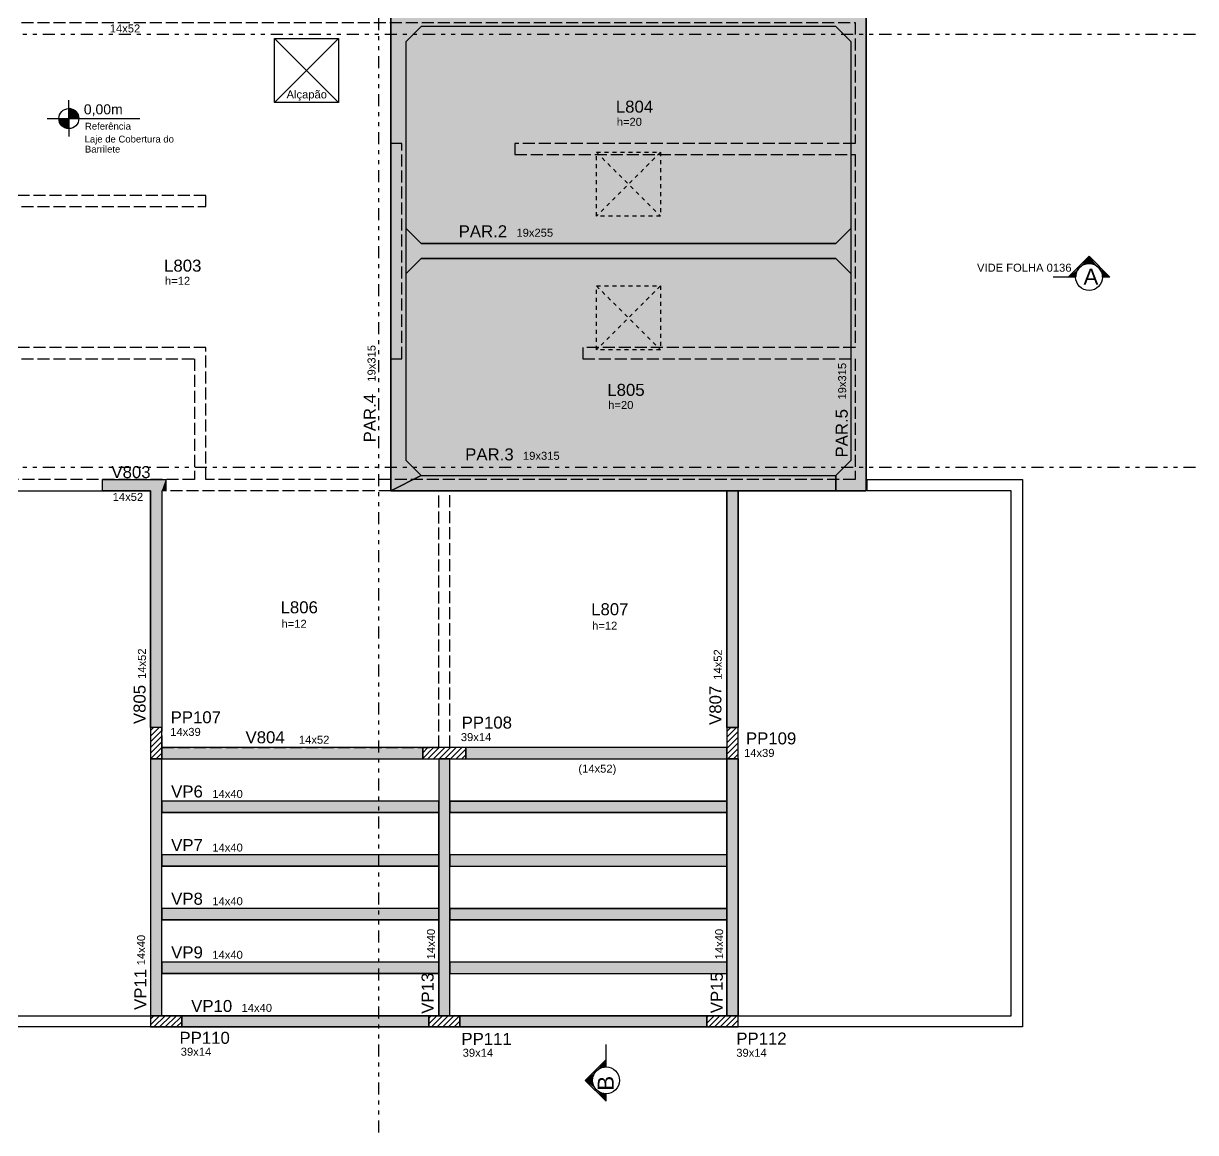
# Model space of a CAD drawing. Extents: x 0 to 119, y 0 to 84.
# Drawn here: x 22.15 to 51.44, y 33.1 to 60.82 of the extents above; entities that cross this region are included whole.
import ezdxf

# ---------------------------------------------------------------- set-up
doc = ezdxf.new("R2010")
doc.units = 0
doc.header["$MEASUREMENT"] = 0
for name, pattern in [('ESTILO_TQS_0001', [0.2, 0.1, -0.1]), ('ESTILO_TQS_0004', [1.09, 0.3, -0.15, 0.02, -0.15, 0.02, -0.15, 0.3]), ('ESTILO_TQS_0005', [0.4, 0.3, -0.1])]:
    doc.linetypes.add(name, pattern=pattern)
for name, color, linetype in [('1', 1, 'CONTINUOUS'), ('17', 103, 'CONTINUOUS'), ('2', 2, 'CONTINUOUS'), ('20', 241, 'CONTINUOUS'), ('21', 254, 'CONTINUOUS'), ('3', 3, 'CONTINUOUS'), ('4', 4, 'CONTINUOUS'), ('5', 5, 'CONTINUOUS'), ('50', 171, 'CONTINUOUS'), ('8', 8, 'CONTINUOUS')]:
    doc.layers.add(name, color=color, linetype=linetype)
doc.styles.add('TQS_ARIAL', font='arial.ttf')

msp = doc.modelspace()

# ---------------------------------------------------------------- linework, layer by layer
at = {"layer": '1', "linetype": 'Continuous'}
for p, q in [((28.4284, 60.439202), (30.0284, 58.839202)), ((30.0284, 60.439202), (28.4284, 58.839202)), ((23.288452, 58.688399), (23.288452, 58.896591)), ((23.288452, 58.688399), (23.288452, 58.188399)), ((23.288452, 58.188399), (23.288452, 58.688399)), ((23.288452, 58.676252), (23.365435, 58.676252)), ((23.288452, 58.660395), (23.403422, 58.660395)), ((23.288452, 58.644538), (23.429898, 58.644538)), ((23.288452, 58.628681), (23.450603, 58.628681)), ((23.288452, 58.612825), (23.46755, 58.612825)), ((23.288452, 58.596968), (23.48173, 58.596968)), ((23.288452, 58.581111), (23.493717, 58.581111)), ((23.288452, 58.565254), (23.503877, 58.565254)), ((22.748518, 58.438399), (25.061125, 58.438399)), ((23.038452, 58.438399), (23.538452, 58.438399)), ((23.288451, 58.422543), (23.039064, 58.422543)), ((23.288451, 58.406686), (23.040471, 58.406686)), ((23.288451, 58.390829), (23.043019, 58.390829)), ((23.288451, 58.374972), (23.046631, 58.374972)), ((23.288451, 58.359116), (23.051357, 58.359116)), ((23.288451, 58.343258), (23.057263, 58.343258)), ((23.288451, 58.327402), (23.064444, 58.327402)), ((23.288451, 58.311545), (23.073027, 58.311545)), ((23.288451, 58.295688), (23.083187, 58.295688)), ((23.288451, 58.279831), (23.095175, 58.279831)), ((23.288452, 58.549397), (23.51246, 58.549397)), ((23.288452, 58.53354), (23.519641, 58.53354)), ((23.288452, 58.517683), (23.525547, 58.517683)), ((23.288452, 58.501827), (23.530273, 58.501827)), ((23.288452, 58.48597), (23.533884, 58.48597)), ((23.288452, 58.470113), (23.536433, 58.470113)), ((23.288452, 58.454256), (23.537919, 58.454256)), ((23.288451, 58.263975), (23.109354, 58.263975)), ((23.288451, 58.248117), (23.126301, 58.248117)), ((23.288451, 58.232261), (23.147006, 58.232261)), ((23.288451, 58.216404), (23.173482, 58.216404)), ((23.288451, 58.200547), (23.21147, 58.200547)), ((23.288452, 58.188399), (23.288452, 57.988399))]:
    msp.add_line(p, q, dxfattribs=at)
at = {"layer": '1', "linetype": 'ESTILO_TQS_0005'}
for points in [[(26.7084, 52.719198), (18.5084, 52.719198), (18.5084, 56.239198), (26.7084, 56.239198), (26.7084, 56.519198), (18.5084, 56.519198), (18.5084, 60.839202), (42.9284, 60.839202), (42.9284, 57.819198), (34.4284, 57.819198), (34.4284, 57.539198), (42.9284, 57.539198), (42.9284, 52.719198), (36.1284, 52.719198), (36.1284, 52.439198), (42.9284, 52.439198), (42.9284, 49.419198), (26.7084, 49.419198), (26.7084, 52.719198)], [(31.6084, 57.819198), (31.3284, 57.819198), (31.3284, 52.439198), (31.6084, 52.439198), (31.6084, 57.819198)], [(18.5084, 50.539198), (18.5084, 52.439198), (26.4284, 52.439198), (26.4284, 49.419198), (18.5084, 49.419198), (18.5084, 50.539198)], [(25.6084, 45.825482), (25.6084, 42.719198), (32.528398, 42.719198), (32.528398, 49.139198), (25.6084, 49.139198), (25.6084, 45.825482)], [(32.8084, 45.529198), (32.8084, 49.139198), (39.7284, 49.139198), (39.7284, 42.719198), (32.8084, 42.719198), (32.8084, 45.529198)]]:
    msp.add_lwpolyline(points, dxfattribs=at)
at = {"layer": '1', "linetype": 'Continuous'}
for points in [[(23.288452, 58.688399), (23.288452, 58.438399), (23.538452, 58.438399), (23.537919, 58.454256), (23.536433, 58.470113), (23.533884, 58.48597), (23.530273, 58.501827), (23.525547, 58.517683), (23.519641, 58.53354), (23.51246, 58.549397), (23.503877, 58.565254), (23.493582, 58.581111), (23.481551, 58.596968), (23.467414, 58.612825), (23.450442, 58.628681), (23.429729, 58.644538), (23.403162, 58.660395), (23.365088, 58.676252), (23.336718, 58.683696), (23.318713, 58.686561), (23.300588, 58.688104), (23.288452, 58.688399)], [(48.255572, 54.479199), (48.776075, 55.004043), (49.296578, 54.479199), (49.112054, 54.479199), (49.111046, 54.505205), (49.107473, 54.534488), (49.100671, 54.565913), (49.09063, 54.597253), (49.078526, 54.625502), (49.063305, 54.653499), (49.04756, 54.677133), (49.028743, 54.700649), (49.009254, 54.721086), (48.97991, 54.746281), (48.946069, 54.768998), (48.921005, 54.782311), (48.888929, 54.795657), (48.853373, 54.806165), (48.813154, 54.813125), (48.779355, 54.815161), (48.751198, 54.814255), (48.712229, 54.809055), (48.679239, 54.80092), (48.643249, 54.787807), (48.612289, 54.772551), (48.58388, 54.754776), (48.558181, 54.73494), (48.531943, 54.710025), (48.505846, 54.678843), (48.486031, 54.648775), (48.468992, 54.615513), (48.456837, 54.58393), (48.449148, 54.55666), (48.443688, 54.528192), (48.440704, 54.499393), (48.440097, 54.479199), (48.255572, 54.479199)], [(36.707932, 34.925065), (36.183088, 34.404562), (36.707932, 33.884059), (36.707932, 34.068583), (36.681926, 34.069591), (36.652643, 34.073164), (36.621218, 34.079966), (36.589878, 34.090007), (36.561628, 34.10211), (36.533631, 34.117332), (36.509998, 34.133077), (36.486481, 34.151893), (36.466045, 34.171383), (36.440849, 34.200727), (36.418132, 34.234568), (36.40482, 34.259632), (36.391474, 34.291708), (36.380966, 34.327264), (36.374005, 34.367483), (36.371969, 34.401282), (36.372875, 34.429439), (36.378075, 34.468408), (36.386211, 34.501398), (36.399324, 34.537388), (36.414579, 34.568348), (36.432355, 34.596757), (36.45219, 34.622456), (36.477105, 34.648694), (36.508288, 34.674791), (36.538355, 34.694606), (36.571617, 34.711645), (36.603201, 34.7238), (36.630471, 34.731489), (36.658939, 34.736949), (36.687737, 34.739933), (36.707932, 34.74054), (36.707932, 34.925065)]]:
    msp.add_lwpolyline(points, dxfattribs=at)
msp.add_circle((23.288452, 58.438399), 0.25, dxfattribs=at)
for points in [[(48.776075, 55.004043), (48.505846, 54.678843), (48.255572, 54.479199)], [(48.776075, 55.004043), (48.531943, 54.710025), (48.505846, 54.678843)], [(48.776075, 55.004043), (48.558181, 54.73494), (48.531943, 54.710025)], [(48.776075, 55.004043), (48.58388, 54.754776), (48.558181, 54.73494)], [(48.776075, 55.004043), (48.612289, 54.772551), (48.58388, 54.754776)], [(48.776075, 55.004043), (48.643249, 54.787807), (48.612289, 54.772551)], [(48.776075, 55.004043), (48.679239, 54.80092), (48.643249, 54.787807)], [(48.776075, 55.004043), (48.712229, 54.809055), (48.679239, 54.80092)], [(48.776075, 55.004043), (48.751198, 54.814255), (48.712229, 54.809055)], [(48.776075, 55.004043), (48.779355, 54.815161), (48.751198, 54.814255)], [(49.296578, 54.479199), (48.97991, 54.746281), (48.776075, 55.004043)], [(48.776075, 55.004043), (48.97991, 54.746281), (48.946069, 54.768998)], [(48.776075, 55.004043), (48.946069, 54.768998), (48.921005, 54.782311)], [(48.776075, 55.004043), (48.921005, 54.782311), (48.888929, 54.795657)], [(48.776075, 55.004043), (48.888929, 54.795657), (48.853373, 54.806165)], [(48.776075, 55.004043), (48.853373, 54.806165), (48.813154, 54.813125)], [(48.776075, 55.004043), (48.813154, 54.813125), (48.779355, 54.815161)], [(48.255572, 54.479199), (48.505846, 54.678843), (48.486031, 54.648775)], [(48.255572, 54.479199), (48.486031, 54.648775), (48.468992, 54.615513)], [(48.255572, 54.479199), (48.468992, 54.615513), (48.456837, 54.58393)], [(48.255572, 54.479199), (48.456837, 54.58393), (48.449148, 54.55666)], [(48.255572, 54.479199), (48.449148, 54.55666), (48.443688, 54.528192)], [(48.255572, 54.479199), (48.443688, 54.528192), (48.440704, 54.499393)], [(48.255572, 54.479199), (48.440704, 54.499393), (48.440097, 54.479199)], [(49.296578, 54.479199), (49.009254, 54.721086), (48.97991, 54.746281)], [(49.296578, 54.479199), (49.028743, 54.700649), (49.009254, 54.721086)], [(49.296578, 54.479199), (49.04756, 54.677133), (49.028743, 54.700649)], [(49.296578, 54.479199), (49.063305, 54.653499), (49.04756, 54.677133)], [(49.296578, 54.479199), (49.078526, 54.625502), (49.063305, 54.653499)], [(49.296578, 54.479199), (49.09063, 54.597253), (49.078526, 54.625502)], [(49.296578, 54.479199), (49.100671, 54.565913), (49.09063, 54.597253)], [(49.296578, 54.479199), (49.107473, 54.534488), (49.100671, 54.565913)], [(49.296578, 54.479199), (49.111046, 54.505205), (49.107473, 54.534488)], [(49.296578, 54.479199), (49.112054, 54.479199), (49.111046, 54.505205)], [(36.707932, 34.925065), (36.183088, 34.404562), (36.45219, 34.622456)], [(36.707932, 34.925065), (36.45219, 34.622456), (36.477105, 34.648694)], [(36.707932, 34.925065), (36.477105, 34.648694), (36.508288, 34.674791)], [(36.707932, 34.925065), (36.508288, 34.674791), (36.538355, 34.694606)], [(36.707932, 34.925065), (36.538355, 34.694606), (36.571617, 34.711645)], [(36.707932, 34.925065), (36.571617, 34.711645), (36.603201, 34.7238)], [(36.707932, 34.925065), (36.603201, 34.7238), (36.630471, 34.731489)], [(36.707932, 34.925065), (36.630471, 34.731489), (36.658939, 34.736949)], [(36.707932, 34.925065), (36.658939, 34.736949), (36.687737, 34.739933)], [(36.707932, 34.925065), (36.687737, 34.739933), (36.707932, 34.74054)], [(36.183088, 34.404562), (36.432355, 34.596757), (36.45219, 34.622456)], [(36.183088, 34.404562), (36.414579, 34.568348), (36.432355, 34.596757)], [(36.183088, 34.404562), (36.399324, 34.537388), (36.414579, 34.568348)], [(36.183088, 34.404562), (36.386211, 34.501398), (36.399324, 34.537388)], [(36.183088, 34.404562), (36.378075, 34.468408), (36.386211, 34.501398)], [(36.183088, 34.404562), (36.372875, 34.429439), (36.378075, 34.468408)], [(36.183088, 34.404562), (36.371969, 34.401282), (36.372875, 34.429439)], [(36.183088, 34.404562), (36.707932, 33.884059), (36.440849, 34.200727)], [(36.183088, 34.404562), (36.440849, 34.200727), (36.418132, 34.234568)], [(36.183088, 34.404562), (36.418132, 34.234568), (36.40482, 34.259632)], [(36.183088, 34.404562), (36.40482, 34.259632), (36.391474, 34.291708)], [(36.183088, 34.404562), (36.391474, 34.291708), (36.380966, 34.327264)], [(36.183088, 34.404562), (36.380966, 34.327264), (36.374005, 34.367483)], [(36.183088, 34.404562), (36.374005, 34.367483), (36.371969, 34.401282)], [(36.707932, 33.884059), (36.466045, 34.171383), (36.440849, 34.200727)], [(36.707932, 33.884059), (36.486481, 34.151893), (36.466045, 34.171383)], [(36.707932, 33.884059), (36.509998, 34.133077), (36.486481, 34.151893)], [(36.707932, 33.884059), (36.533631, 34.117332), (36.509998, 34.133077)], [(36.707932, 33.884059), (36.561628, 34.10211), (36.533631, 34.117332)], [(36.707932, 33.884059), (36.589878, 34.090007), (36.561628, 34.10211)], [(36.707932, 33.884059), (36.621218, 34.079966), (36.589878, 34.090007)], [(36.707932, 33.884059), (36.652643, 34.073164), (36.621218, 34.079966)], [(36.707932, 33.884059), (36.681926, 34.069591), (36.652643, 34.073164)], [(36.707932, 33.884059), (36.707932, 34.068583), (36.681926, 34.069591)]]:
    msp.add_solid(points, dxfattribs=at)
at = {"layer": '17', "linetype": 'Continuous'}
for points in [[(25.3284, 36.019202), (25.6084, 36.019202), (25.6084, 42.439198), (25.3284, 42.439198), (25.3284, 36.019202)], [(32.5284, 36.019202), (32.8084, 36.019202), (32.8084, 42.439198), (32.5284, 42.439198), (32.5284, 36.019202)], [(39.7284, 36.019202), (40.0084, 36.019202), (40.0084, 42.439198), (39.7284, 42.439198), (39.7284, 36.019202)], [(25.6084, 41.099198), (32.5284, 41.099198), (32.5284, 41.379198), (25.6084, 41.379198), (25.6084, 41.099198)], [(32.8084, 41.099198), (39.7284, 41.099198), (39.7284, 41.379198), (32.8084, 41.379198), (32.8084, 41.099198)], [(25.6084, 39.759198), (32.5284, 39.759198), (32.5284, 40.039198), (25.6084, 40.039198), (25.6084, 39.759198)], [(32.8084, 39.759198), (39.7284, 39.759198), (39.7284, 40.039198), (32.8084, 40.039198), (32.8084, 39.759198)], [(25.6084, 38.419198), (32.5284, 38.419198), (32.5284, 38.699198), (25.6084, 38.699198), (25.6084, 38.419198)], [(32.8084, 38.419198), (39.7284, 38.419198), (39.7284, 38.699198), (32.8084, 38.699198), (32.8084, 38.419198)], [(25.6084, 37.079198), (32.5284, 37.079198), (32.5284, 37.359198), (25.6084, 37.359198), (25.6084, 37.079198)], [(32.8084, 37.079198), (39.7284, 37.079198), (39.7284, 37.359198), (32.8084, 37.359198), (32.8084, 37.079198)], [(26.1084, 35.739198), (32.2784, 35.739198), (32.2784, 36.019202), (26.1084, 36.019202), (26.1084, 35.739198)], [(33.0584, 35.739198), (39.228391, 35.739198), (39.228391, 36.019202), (33.0584, 36.019202), (33.0584, 35.739198)]]:
    msp.add_lwpolyline(points, dxfattribs=at)
for points in [[(25.3284, 36.019202), (25.6084, 36.019202), (25.6084, 42.439198)], [(25.3284, 36.019202), (25.6084, 42.439198), (25.3284, 42.439198)], [(25.3284, 36.019202), (25.3284, 42.439198), (25.3284, 36.019202)], [(32.5284, 36.019202), (32.8084, 36.019202), (32.8084, 42.439198)], [(32.5284, 36.019202), (32.8084, 42.439198), (32.5284, 42.439198)], [(32.5284, 36.019202), (32.5284, 42.439198), (32.5284, 36.019202)], [(39.7284, 36.019202), (40.0084, 36.019202), (40.0084, 42.439198)], [(39.7284, 36.019202), (40.0084, 42.439198), (39.7284, 42.439198)], [(39.7284, 36.019202), (39.7284, 42.439198), (39.7284, 36.019202)], [(25.6084, 41.099198), (32.5284, 41.099198), (32.5284, 41.379198)], [(25.6084, 41.099198), (32.5284, 41.379198), (25.6084, 41.379198)], [(25.6084, 41.099198), (25.6084, 41.379198), (25.6084, 41.099198)], [(32.8084, 41.099198), (39.7284, 41.099198), (39.7284, 41.379198)], [(32.8084, 41.099198), (39.7284, 41.379198), (32.8084, 41.379198)], [(32.8084, 41.099198), (32.8084, 41.379198), (32.8084, 41.099198)], [(25.6084, 39.759198), (32.5284, 39.759198), (32.5284, 40.039198)], [(25.6084, 39.759198), (32.5284, 40.039198), (25.6084, 40.039198)], [(25.6084, 39.759198), (25.6084, 40.039198), (25.6084, 39.759198)], [(32.8084, 39.759198), (39.7284, 39.759198), (39.7284, 40.039198)], [(32.8084, 39.759198), (39.7284, 40.039198), (32.8084, 40.039198)], [(32.8084, 39.759198), (32.8084, 40.039198), (32.8084, 39.759198)], [(25.6084, 38.419198), (32.5284, 38.419198), (32.5284, 38.699198)], [(25.6084, 38.419198), (32.5284, 38.699198), (25.6084, 38.699198)], [(25.6084, 38.419198), (25.6084, 38.699198), (25.6084, 38.419198)], [(32.8084, 38.419198), (39.7284, 38.419198), (39.7284, 38.699198)], [(32.8084, 38.419198), (39.7284, 38.699198), (32.8084, 38.699198)], [(32.8084, 38.419198), (32.8084, 38.699198), (32.8084, 38.419198)], [(25.6084, 37.079198), (32.5284, 37.079198), (32.5284, 37.359198)], [(25.6084, 37.079198), (32.5284, 37.359198), (25.6084, 37.359198)], [(25.6084, 37.079198), (25.6084, 37.359198), (25.6084, 37.079198)], [(32.8084, 37.079198), (39.7284, 37.079198), (39.7284, 37.359198)], [(32.8084, 37.079198), (39.7284, 37.359198), (32.8084, 37.359198)], [(32.8084, 37.079198), (32.8084, 37.359198), (32.8084, 37.079198)], [(26.1084, 35.739198), (32.2784, 35.739198), (32.2784, 36.019202)], [(26.1084, 35.739198), (32.2784, 36.019202), (26.1084, 36.019202)], [(26.1084, 35.739198), (26.1084, 36.019202), (26.1084, 35.739198)], [(33.0584, 35.739198), (39.228391, 35.739198), (39.228391, 36.019202)], [(33.0584, 35.739198), (39.228391, 36.019202), (33.0584, 36.019202)], [(33.0584, 35.739198), (33.0584, 36.019202), (33.0584, 35.739198)]]:
    msp.add_solid(points, dxfattribs=at)
at = {"layer": '2', "linetype": 'ESTILO_TQS_0004'}
for p, q in [((31.0284, 33.100425), (31.0284, 77.94451)), ((31.0284, 33.100425), (31.0284, 77.157972)), ((51.435605, 60.5392), (13.731355, 60.5392)), ((51.435605, 49.7192), (13.731355, 49.7192))]:
    msp.add_line(p, q, dxfattribs=at)
at = {"layer": '2', "linetype": 'Continuous'}
for p, q in [((48.255572, 54.479199), (48.776075, 55.004043)), ((48.776075, 55.004043), (49.296578, 54.479199)), ((48.440097, 54.479199), (47.879283, 54.479199)), ((49.296578, 54.479199), (49.112054, 54.479199)), ((25.3284, 43.00607), (25.541529, 43.219198)), ((25.3284, 43.147491), (25.400108, 43.219198)), ((25.3284, 42.864648), (25.6084, 43.144648)), ((39.7284, 42.981091), (39.966507, 43.219198)), ((39.7284, 43.122513), (39.825086, 43.219198)), ((39.7284, 42.83967), (40.0084, 43.11967)), ((25.3284, 42.723227), (25.6084, 43.003227)), ((25.3284, 42.581805), (25.6084, 42.861805)), ((39.7284, 42.698248), (40.0084, 42.978248)), ((39.7284, 42.556827), (40.0084, 42.836827)), ((25.3284, 42.440384), (25.6084, 42.720384)), ((25.468639, 42.439202), (25.6084, 42.578963)), ((32.1284, 42.452159), (32.395439, 42.719198)), ((32.1284, 42.59358), (32.254018, 42.719198)), ((32.256864, 42.439202), (32.536861, 42.719198)), ((32.398285, 42.439202), (32.678282, 42.719198)), ((32.539707, 42.439202), (32.819703, 42.719198)), ((32.681128, 42.439202), (32.961125, 42.719198)), ((32.822549, 42.439202), (33.102546, 42.719198)), ((32.963971, 42.439202), (33.2084, 42.683631)), ((33.105392, 42.439202), (33.2084, 42.54221)), ((39.752196, 42.439202), (40.0084, 42.695406)), ((39.893617, 42.439202), (40.0084, 42.553984)), ((25.3284, 35.79358), (25.554018, 36.019198)), ((25.3284, 35.935002), (25.412597, 36.019198)), ((25.415436, 35.739195), (25.695439, 36.019198)), ((25.556858, 35.739195), (25.836861, 36.019198)), ((25.698279, 35.739195), (25.978282, 36.019198)), ((32.2784, 35.813934), (32.483665, 36.019198)), ((32.2784, 35.955355), (32.342243, 36.019198)), ((32.345083, 35.739195), (32.625086, 36.019198)), ((32.486504, 35.739195), (32.766507, 36.019198)), ((32.627925, 35.739195), (32.907929, 36.019198)), ((32.769347, 35.739195), (33.04935, 36.019198)), ((39.228391, 35.834279), (39.413308, 36.019195)), ((39.228391, 35.9757), (39.271886, 36.019195)), ((39.274729, 35.739195), (39.554729, 36.019195)), ((39.416151, 35.739195), (39.696151, 36.019195)), ((39.557572, 35.739195), (39.837572, 36.019195)), ((39.698993, 35.739195), (39.978993, 36.019195)), ((25.8397, 35.739195), (26.1084, 36.007895)), ((25.981122, 35.739195), (26.1084, 35.866474)), ((32.910768, 35.739195), (33.0584, 35.886827)), ((33.052189, 35.739195), (33.0584, 35.745406)), ((39.840415, 35.739195), (40.0084, 35.907181)), ((39.981836, 35.739195), (40.0084, 35.765759)), ((36.707932, 34.74054), (36.707932, 35.301354)), ((36.707932, 34.925065), (36.183088, 34.404562)), ((36.183088, 34.404562), (36.707932, 33.884059)), ((36.707932, 33.884059), (36.707932, 34.068583))]:
    msp.add_line(p, q, dxfattribs=at)
for centre in [(48.776075, 54.479199), (36.707932, 34.404562)]:
    msp.add_circle(centre, 0.335978, dxfattribs=at)
at = {"layer": '20', "linetype": 'Continuous'}
for points in [[(31.7084, 55.699198), (32.0884, 55.319198), (42.4484, 55.319198), (42.8284, 55.699198), (42.8284, 60.359198), (42.4484, 60.739198), (32.0884, 60.739198), (31.7084, 60.359198), (31.7084, 55.699198)], [(32.0884, 54.939198), (31.7084, 54.559198), (31.7084, 49.899198), (32.0884, 49.519198), (42.4484, 49.519198), (42.8284, 49.899198), (42.8284, 54.559198), (42.4484, 54.939198), (32.0884, 54.939198), (31.7084, 54.559198), (32.0884, 54.939198)]]:
    msp.add_lwpolyline(points, dxfattribs=at)
for points in [[(31.7084, 55.699198), (42.8284, 60.359198), (42.4484, 60.739198)], [(31.7084, 55.699198), (42.4484, 60.739198), (32.0884, 60.739198)], [(31.7084, 55.699198), (32.0884, 60.739198), (31.7084, 60.359198)], [(31.7084, 55.699198), (42.8284, 55.699198), (42.8284, 60.359198)], [(31.7084, 55.699198), (31.7084, 60.359198), (31.7084, 55.699198)], [(31.7084, 55.699198), (32.0884, 55.319198), (42.4484, 55.319198)], [(31.7084, 55.699198), (42.4484, 55.319198), (42.8284, 55.699198)], [(32.0884, 54.939198), (31.7084, 54.559198), (31.7084, 49.899198)], [(32.0884, 54.939198), (31.7084, 49.899198), (32.0884, 49.519198)], [(32.0884, 54.939198), (32.0884, 54.939198), (31.7084, 54.559198)], [(32.0884, 54.939198), (31.7084, 54.559198), (32.0884, 54.939198)], [(32.0884, 54.939198), (32.0884, 49.519198), (42.4484, 49.519198)], [(32.0884, 54.939198), (42.4484, 49.519198), (42.8284, 49.899198)], [(32.0884, 54.939198), (42.8284, 49.899198), (42.8284, 54.559198)], [(32.0884, 54.939198), (42.8284, 54.559198), (42.4484, 54.939198)], [(32.0884, 54.939198), (42.4484, 54.939198), (32.0884, 54.939198)]]:
    msp.add_solid(points, dxfattribs=at)
at = {"layer": '21', "linetype": 'Continuous'}
for points in [[(31.3284, 49.139198), (31.3284, 61.119202), (43.2084, 61.119198), (43.2084, 49.139198), (42.4484, 49.139198), (42.4484, 49.519198), (42.8284, 49.899198), (42.8284, 60.359198), (42.4484, 60.739198), (32.0884, 60.739198), (31.7084, 60.359198), (31.7084, 49.899198), (32.0884, 49.519198), (31.3284, 49.139198)], [(31.7084, 55.699198), (31.7084, 54.559198), (32.0884, 54.939198), (42.4484, 54.939198), (42.8284, 54.559198), (42.8284, 55.699198), (42.4484, 55.319198), (32.0884, 55.319198), (31.7084, 55.699198)], [(31.3284, 49.139198), (32.0884, 49.519198), (42.4484, 49.519198), (42.4484, 49.139198), (31.3284, 49.139198)]]:
    msp.add_lwpolyline(points, dxfattribs=at)
for points in [[(43.2084, 61.119198), (32.0884, 60.739198), (31.3284, 61.119202)], [(32.0884, 60.739198), (31.7084, 60.359198), (31.3284, 61.119202)], [(31.3284, 61.119202), (31.7084, 60.359198), (31.3284, 49.139198)], [(42.4484, 60.739198), (32.0884, 60.739198), (43.2084, 61.119198)], [(42.8284, 60.359198), (42.4484, 60.739198), (43.2084, 61.119198)], [(42.8284, 60.359198), (43.2084, 61.119198), (42.8284, 49.899198)], [(43.2084, 61.119198), (43.2084, 49.139198), (42.8284, 49.899198)], [(31.7084, 60.359198), (31.7084, 49.899198), (31.3284, 49.139198)], [(31.7084, 55.699198), (32.0884, 54.939198), (32.0884, 55.319198)], [(31.7084, 55.699198), (31.7084, 54.559198), (32.0884, 54.939198)], [(42.4484, 55.319198), (42.8284, 54.559198), (42.8284, 55.699198)], [(32.0884, 54.939198), (42.4484, 54.939198), (32.0884, 55.319198)], [(32.0884, 55.319198), (42.4484, 54.939198), (42.4484, 55.319198)], [(42.4484, 54.939198), (42.8284, 54.559198), (42.4484, 55.319198)], [(31.3284, 49.139198), (31.7084, 49.899198), (32.0884, 49.519198)], [(43.2084, 49.139198), (42.4484, 49.139198), (42.8284, 49.899198)], [(42.4484, 49.139198), (42.4484, 49.519198), (42.8284, 49.899198)], [(31.3284, 49.139198), (32.0884, 49.519198), (42.4484, 49.519198)], [(31.3284, 49.139198), (42.4484, 49.519198), (42.4484, 49.139198)], [(31.3284, 49.139198), (42.4484, 49.139198), (31.3284, 49.139198)]]:
    msp.add_solid(points, dxfattribs=at)
at = {"layer": '3', "linetype": 'Continuous'}
for points in [[(18.2284, 57.729198), (18.2284, 49.139198), (25.3284, 49.139198), (25.3284, 42.439195), (40.0084, 42.439195), (40.0084, 49.139198), (43.2084, 49.139198), (43.2084, 61.119198), (40.0084, 61.119198), (40.0084, 67.819202), (25.3284, 67.819202), (25.3284, 61.119202), (18.2284, 61.119202), (18.2284, 57.729198)], [(28.4284, 60.439202), (30.0284, 60.439202), (30.0284, 58.839202), (28.4284, 58.839202), (28.4284, 60.439202)]]:
    msp.add_lwpolyline(points, dxfattribs=at)
at = {"layer": '4', "linetype": 'Continuous'}
for p, q in [((31.3284, 49.139198), (43.2084, 49.139198)), ((25.3284, 42.439202), (25.3284, 36.019202)), ((25.6084, 42.439198), (25.3284, 42.439202)), ((32.8084, 42.439198), (32.5284, 42.439198)), ((32.5284, 42.439198), (32.5284, 41.379198)), ((32.8084, 41.379198), (32.8084, 42.439198)), ((32.8084, 41.379198), (39.7284, 41.379198)), ((32.5284, 41.099198), (25.6084, 41.099198)), ((32.5284, 40.039198), (32.5284, 41.099198)), ((39.7284, 41.099198), (32.8084, 41.099198)), ((32.8084, 40.039198), (32.8084, 41.099198)), ((39.7284, 40.039198), (39.7284, 41.099198)), ((39.7284, 40.039198), (32.8084, 40.039198)), ((32.5284, 39.759198), (25.6084, 39.759198)), ((32.5284, 38.699198), (32.5284, 39.759198)), ((32.8084, 38.699198), (32.8084, 39.759198)), ((32.8084, 39.759198), (39.7284, 39.759198)), ((39.7284, 38.699198), (39.7284, 39.759198)), ((32.8084, 38.699198), (39.7284, 38.699198)), ((32.5284, 38.419198), (25.6084, 38.419198)), ((32.5284, 37.359198), (32.5284, 38.419198)), ((39.7284, 38.419198), (32.8084, 38.419198)), ((32.8084, 37.359198), (32.8084, 38.419198)), ((39.7284, 37.359198), (39.7284, 38.419198)), ((39.7284, 37.359198), (32.8084, 37.359198)), ((25.6084, 36.019202), (25.6084, 37.079198)), ((32.5284, 37.079198), (25.6084, 37.079198)), ((32.5284, 36.019202), (32.5284, 37.079198)), ((32.8084, 36.019202), (32.8084, 37.079198)), ((32.8084, 37.079198), (39.7284, 37.079198)), ((25.3284, 36.019202), (25.6084, 36.019202)), ((32.5284, 36.019202), (32.8084, 36.019202))]:
    msp.add_line(p, q, dxfattribs=at)
for points in [[(43.2084, 49.139198), (43.2084, 61.119198), (31.3284, 61.119198), (31.3284, 49.139198)], [(31.7084, 55.699198), (32.0884, 55.319198), (42.4484, 55.319198), (42.8284, 55.699198), (42.8284, 60.359198), (42.4484, 60.739198), (32.0884, 60.739198), (31.7084, 60.359198), (31.7084, 55.699198)], [(31.7084, 49.899198), (32.0884, 49.519198), (42.4484, 49.519198), (42.8284, 49.899198), (42.8284, 54.559198), (42.4484, 54.939198), (32.0884, 54.939198), (31.7084, 54.559198), (31.7084, 49.899198)], [(25.3284, 49.139202), (24.1284, 49.139202), (24.1284, 49.419198), (25.6084, 49.419198), (25.7084, 49.419198), (25.7084, 49.139198), (25.6084, 49.139198), (25.6084, 43.219198), (25.3284, 43.219198), (25.3284, 49.139202)], [(40.0084, 43.219198), (40.0084, 49.139198), (39.7284, 49.139198), (39.7284, 43.219198), (40.0084, 43.219198)], [(25.6084, 42.439198), (39.7284, 42.439198), (39.7284, 42.719198), (25.6084, 42.719198), (25.6084, 42.439198)], [(32.5284, 41.379198), (25.6084, 41.379198), (25.6084, 42.439198)], [(39.7284, 41.379198), (39.7284, 42.439202), (40.0084, 42.439202), (40.0084, 36.019202), (39.7284, 36.019202), (39.7284, 37.079198)], [(32.5284, 40.039198), (25.6084, 40.039198), (25.6084, 41.099198)], [(32.5284, 38.699198), (25.6084, 38.699198), (25.6084, 39.759198)], [(32.5284, 37.359198), (25.6084, 37.359198), (25.6084, 38.419198)], [(26.1084, 35.739198), (32.2784, 35.739198), (32.2784, 36.019202), (26.1084, 36.019202), (26.1084, 35.739198)], [(33.0584, 35.739198), (39.228391, 35.739198), (39.228391, 36.019202), (33.0584, 36.019202), (33.0584, 35.739198)]]:
    msp.add_lwpolyline(points, dxfattribs=at)
at = {"layer": '5', "linetype": 'Continuous'}
for points in [[(25.3284, 42.439202), (25.6084, 42.439202), (25.6084, 43.219198), (25.3284, 43.219198), (25.3284, 42.439202)], [(39.7284, 42.439202), (40.0084, 42.439202), (40.0084, 43.219198), (39.7284, 43.219198), (39.7284, 42.439202)], [(32.1284, 42.439202), (33.2084, 42.439202), (33.2084, 42.719198), (32.1284, 42.719198), (32.1284, 42.439202)], [(25.3284, 35.739195), (26.1084, 35.739195), (26.1084, 36.019198), (25.3284, 36.019198), (25.3284, 35.739195)], [(32.2784, 35.739195), (33.0584, 35.739195), (33.0584, 36.019198), (32.2784, 36.019198), (32.2784, 35.739195)], [(39.228391, 35.739195), (40.0084, 35.739195), (40.0084, 36.019195), (39.228391, 36.019195), (39.228391, 35.739195)]]:
    msp.add_lwpolyline(points, dxfattribs=at)
at = {"layer": '50', "linetype": 'Continuous'}
for points in [[(24.1284, 49.419198), (25.7084, 49.419198), (25.7084, 49.139202), (25.6084, 49.139202), (25.6084, 43.219198), (25.3284, 43.219198), (25.3284, 49.139198), (24.1284, 49.139198), (24.1284, 49.419198)], [(40.0084, 49.139202), (40.0084, 43.219198), (39.7284, 43.219198), (39.7284, 49.139202), (40.0084, 49.139202)], [(25.6084, 42.439198), (32.1284, 42.439198), (32.1284, 42.719198), (25.6084, 42.719198), (25.6084, 42.439198)], [(33.2084, 42.439198), (39.7284, 42.439198), (39.7284, 42.719198), (33.2084, 42.719198), (33.2084, 42.439198)]]:
    msp.add_lwpolyline(points, dxfattribs=at)
for points in [[(25.3284, 49.139198), (24.1284, 49.139198), (24.1284, 49.419198)], [(25.3284, 49.139198), (24.1284, 49.419198), (25.7084, 49.419198)], [(25.6084, 49.139202), (25.3284, 49.139198), (25.7084, 49.419198)], [(25.6084, 49.139202), (25.7084, 49.419198), (25.7084, 49.139202)], [(25.6084, 49.139202), (25.6084, 43.219198), (25.3284, 43.219198)], [(25.6084, 49.139202), (25.3284, 43.219198), (25.3284, 49.139198)], [(40.0084, 49.139202), (40.0084, 43.219198), (39.7284, 43.219198)], [(40.0084, 49.139202), (39.7284, 43.219198), (39.7284, 49.139202)], [(40.0084, 49.139202), (39.7284, 49.139202), (40.0084, 49.139202)], [(25.6084, 42.439198), (32.1284, 42.439198), (32.1284, 42.719198)], [(25.6084, 42.439198), (32.1284, 42.719198), (25.6084, 42.719198)], [(25.6084, 42.439198), (25.6084, 42.719198), (25.6084, 42.439198)], [(33.2084, 42.439198), (39.7284, 42.439198), (39.7284, 42.719198)], [(33.2084, 42.439198), (39.7284, 42.719198), (33.2084, 42.719198)], [(33.2084, 42.439198), (33.2084, 42.719198), (33.2084, 42.439198)]]:
    msp.add_solid(points, dxfattribs=at)
at = {"layer": '8', "linetype": 'ESTILO_TQS_0001'}
for p, q in [((36.4684, 57.599198), (38.0684, 55.999198)), ((38.0684, 57.599198), (36.4684, 55.999198)), ((36.4684, 54.259198), (38.0684, 52.659198)), ((38.0684, 54.259198), (36.4684, 52.659198))]:
    msp.add_line(p, q, dxfattribs=at)
for points in [[(36.4684, 57.599198), (38.0684, 57.599198), (38.0684, 55.999198), (36.4684, 55.999198), (36.4684, 57.599198)], [(36.4684, 54.259198), (38.0684, 54.259198), (38.0684, 52.659198), (36.4684, 52.659198), (36.4684, 54.259198)]]:
    msp.add_lwpolyline(points, dxfattribs=at)
at = {"layer": '8', "linetype": 'Continuous'}
msp.add_lwpolyline([(18.5084, 49.119202), (18.5084, 36.019202), (46.8284, 36.019202), (46.8284, 49.139198), (43.2284, 49.139198), (43.2284, 49.419202), (47.1084, 49.419202), (47.1084, 35.739198), (18.2284, 35.739198), (18.2284, 49.119202), (18.5084, 49.119202)], dxfattribs=at)

# ---------------------------------------------------------------- texts
at = {"layer": '1', "linetype": 'Continuous', "style": 'TQS_ARIAL'}
for s, p in [('Referência', (23.691271, 58.164161)), ('Laje de Cobertura do', (23.682554, 57.841631)), ('Barrilete', (23.689313, 57.590017))]:
    msp.add_text(s, height=0.17, dxfattribs=at).set_placement(p)
at = {"layer": '2', "linetype": 'Continuous', "style": 'TQS_ARIAL'}
for s, height, p in [('14x52', 0.2, (24.310563, 60.591483)), ('Alçapão', 0.2, (28.726992, 58.943188)), ('0,00m', 0.25, (23.6631, 58.545817)), ('h=20', 0.2, (36.975663, 58.258124)), ('19x255', 0.2, (34.46984, 55.486928)), ('VIDE FOLHA 0136', 0.2, (45.976604, 54.612859)), ('h=12', 0.2, (25.690021, 54.285354)), ('h=20', 0.2, (36.762602, 51.180961)), ('19x315', 0.2, (34.63336, 49.912538)), ('14x52', 0.2, (24.383555, 48.885334)), ('h=12', 0.2, (28.600177, 45.714302)), ('h=12', 0.2, (36.359608, 45.666721)), ('14x39', 0.2, (25.822145, 43.013128)), ('39x14', 0.2, (33.08066, 42.882869)), ('14x52', 0.2, (29.035585, 42.816991)), ('14x39', 0.2, (40.155704, 42.487598)), ('(14x52)', 0.2, (36.017549, 42.094827)), ('14x40', 0.2, (26.872407, 41.462238)), ('14x40', 0.2, (26.872407, 40.122238)), ('14x40', 0.2, (26.872407, 38.782238)), ('14x40', 0.2, (26.872407, 37.442238)), ('14x40', 0.2, (27.60294, 36.116649)), ('39x14', 0.2, (26.083509, 35.020614)), ('39x14', 0.2, (33.126949, 34.994962)), ('39x14', 0.2, (39.962034, 34.99471))]:
    msp.add_text(s, height=height, dxfattribs=at).set_placement(p)
for s, p in [('19x315', (30.949494, 51.864764)), ('19x315', (42.706637, 51.417134)), ('14x52', (25.214355, 44.43646)), ('14x52', (39.599682, 44.415301)), ('14x40', (32.434137, 37.429408)), ('14x40', (39.634137, 37.429408)), ('14x40', (25.1934, 37.280081))]:
    msp.add_text(s, height=0.2, rotation=90, dxfattribs=at).set_placement(p)
at = {"layer": '4', "linetype": 'Continuous', "style": 'TQS_ARIAL'}
for s, height, p in [('L804', 0.3, (36.952754, 58.587321)), ('PAR.2', 0.3, (33.026201, 55.472541)), ('L803', 0.3, (25.667112, 54.614552)), ('A', 0.4, (48.634903, 54.286699)), ('L805', 0.3, (36.739693, 51.510158)), ('PAR.3', 0.3, (33.18972, 49.898151)), ('V803', 0.3, (24.351475, 49.455684)), ('L806', 0.3, (28.577344, 46.076454)), ('L807', 0.3, (36.336775, 46.028873)), ('PP107', 0.3, (25.830862, 43.327924)), ('PP108', 0.3, (33.100472, 43.196078)), ('V804', 0.3, (27.702209, 42.82819)), ('PP109', 0.3, (40.203251, 42.80081)), ('VP6', 0.3, (25.844105, 41.473437)), ('VP7', 0.3, (25.844105, 40.133437)), ('VP8', 0.3, (25.844105, 38.793437)), ('VP9', 0.3, (25.844105, 37.453437)), ('VP10', 0.3, (26.344105, 36.11344)), ('PP110', 0.3, (26.05181, 35.317976)), ('PP111', 0.3, (33.09525, 35.292324)), ('PP112', 0.3, (39.962034, 35.299997))]:
    msp.add_text(s, height=height, dxfattribs=at).set_placement(p)
for s, height, p in [('PAR.4', 0.3, (30.957215, 50.346215)), ('PAR.5', 0.3, (42.74636, 49.970031)), ('V805', 0.3, (25.204429, 43.308508)), ('V807', 0.3, (39.589757, 43.287348)), ('VP11', 0.3, (25.224944, 36.165239)), ('VP13', 0.3, (32.399495, 36.068799)), ('VP15', 0.3, (39.623658, 36.082316)), ('B', 0.4, (36.900432, 34.145734))]:
    msp.add_text(s, height=height, rotation=90, dxfattribs=at).set_placement(p)

doc.saveas('drawing.dxf')
